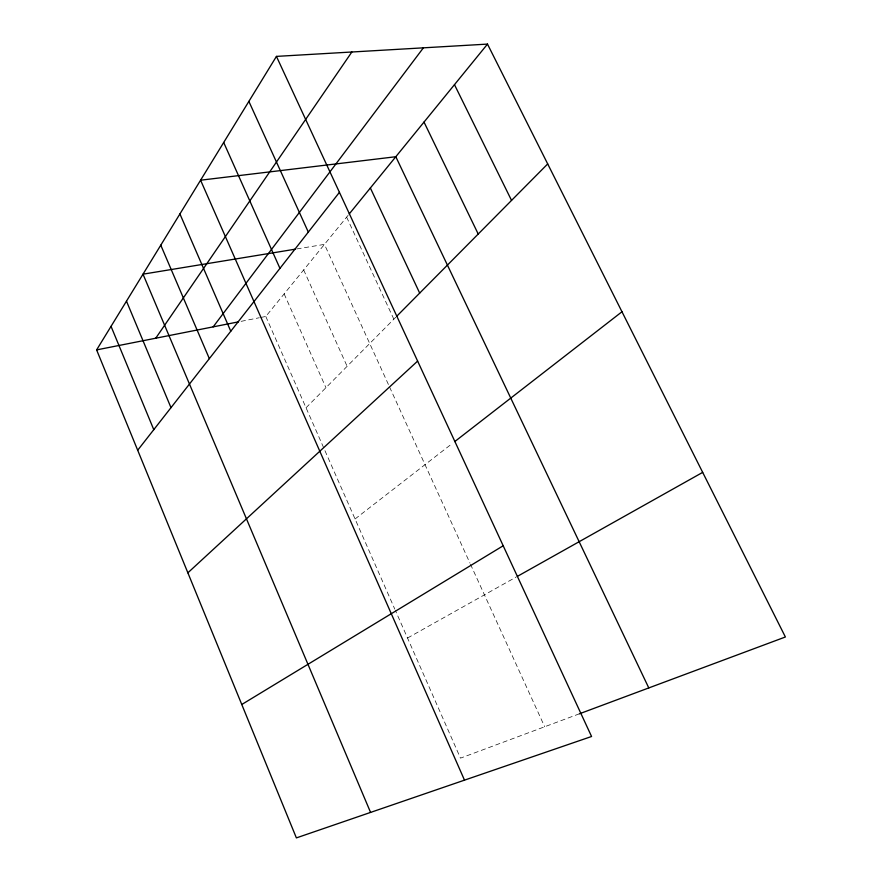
<?xml version="1.0" encoding="UTF-8"?>
<svg xmlns="http://www.w3.org/2000/svg" width="882" height="882" viewBox="0 0 882 882"><rect width="100%" height="100%" fill="white"/><g stroke="black" fill="none" stroke-linecap="round" stroke-linejoin="round"><path stroke-width="0.66" stroke-dasharray="4.41 3.31" d="M260.598 317.487L265.791 316.462L348.335 215.054M306.032 407.771L395.753 317.244M355.06 518.98L451.595 444.032M407.528 638.017L516.091 577.093M579.408 713.803L460.481 758.156L395.345 610.377M241.139 321.335L259.297 317.74M296.837 248.922L324.455 244.391L389.017 385.798M346.637 217.137L393.835 319.174M389.568 387.022L469.941 563.058M470.492 564.282L544.679 726.757M303.662 269.925L347.122 366.306M284.147 293.904L325.943 387.683M265.791 316.462L394.794 609.12"/><path stroke-width="1.32" d="M276.441 56.393L591.568 736.492L296.385 837.9L96.612 349.9L276.441 56.393L487.492 44.1L785.388 636.991L579.408 713.803M155.739 338.214L351.852 52.005M213.168 326.858L423.382 47.837M137.691 450.228L339.427 192.331M349.184 214.006L487.492 44.1M396.713 316.274L547.7 163.931M187.866 572.815L417.627 361.091M454.77 441.573L621.975 311.765M241.778 704.498L503.192 545.771M517.26 576.442L702.678 472.377M96.612 349.9L238.504 321.853M295.481 249.143L143.016 274.17L370.572 812.41M454.473 84.661L511.538 200.412M424.01 122.08L478.22 234.039M648.788 687.938L395.809 156.731L200.589 180.204L464.494 780.14M370.363 187.987L419.678 293.1M248.878 101.386L308.314 232.098M223.697 142.498L279.947 268.371M179.917 213.94L230.775 331.224M160.778 245.174L209.343 358.632M126.479 301.159L170.987 407.66M111.044 326.351L153.777 429.666"/></g></svg>
